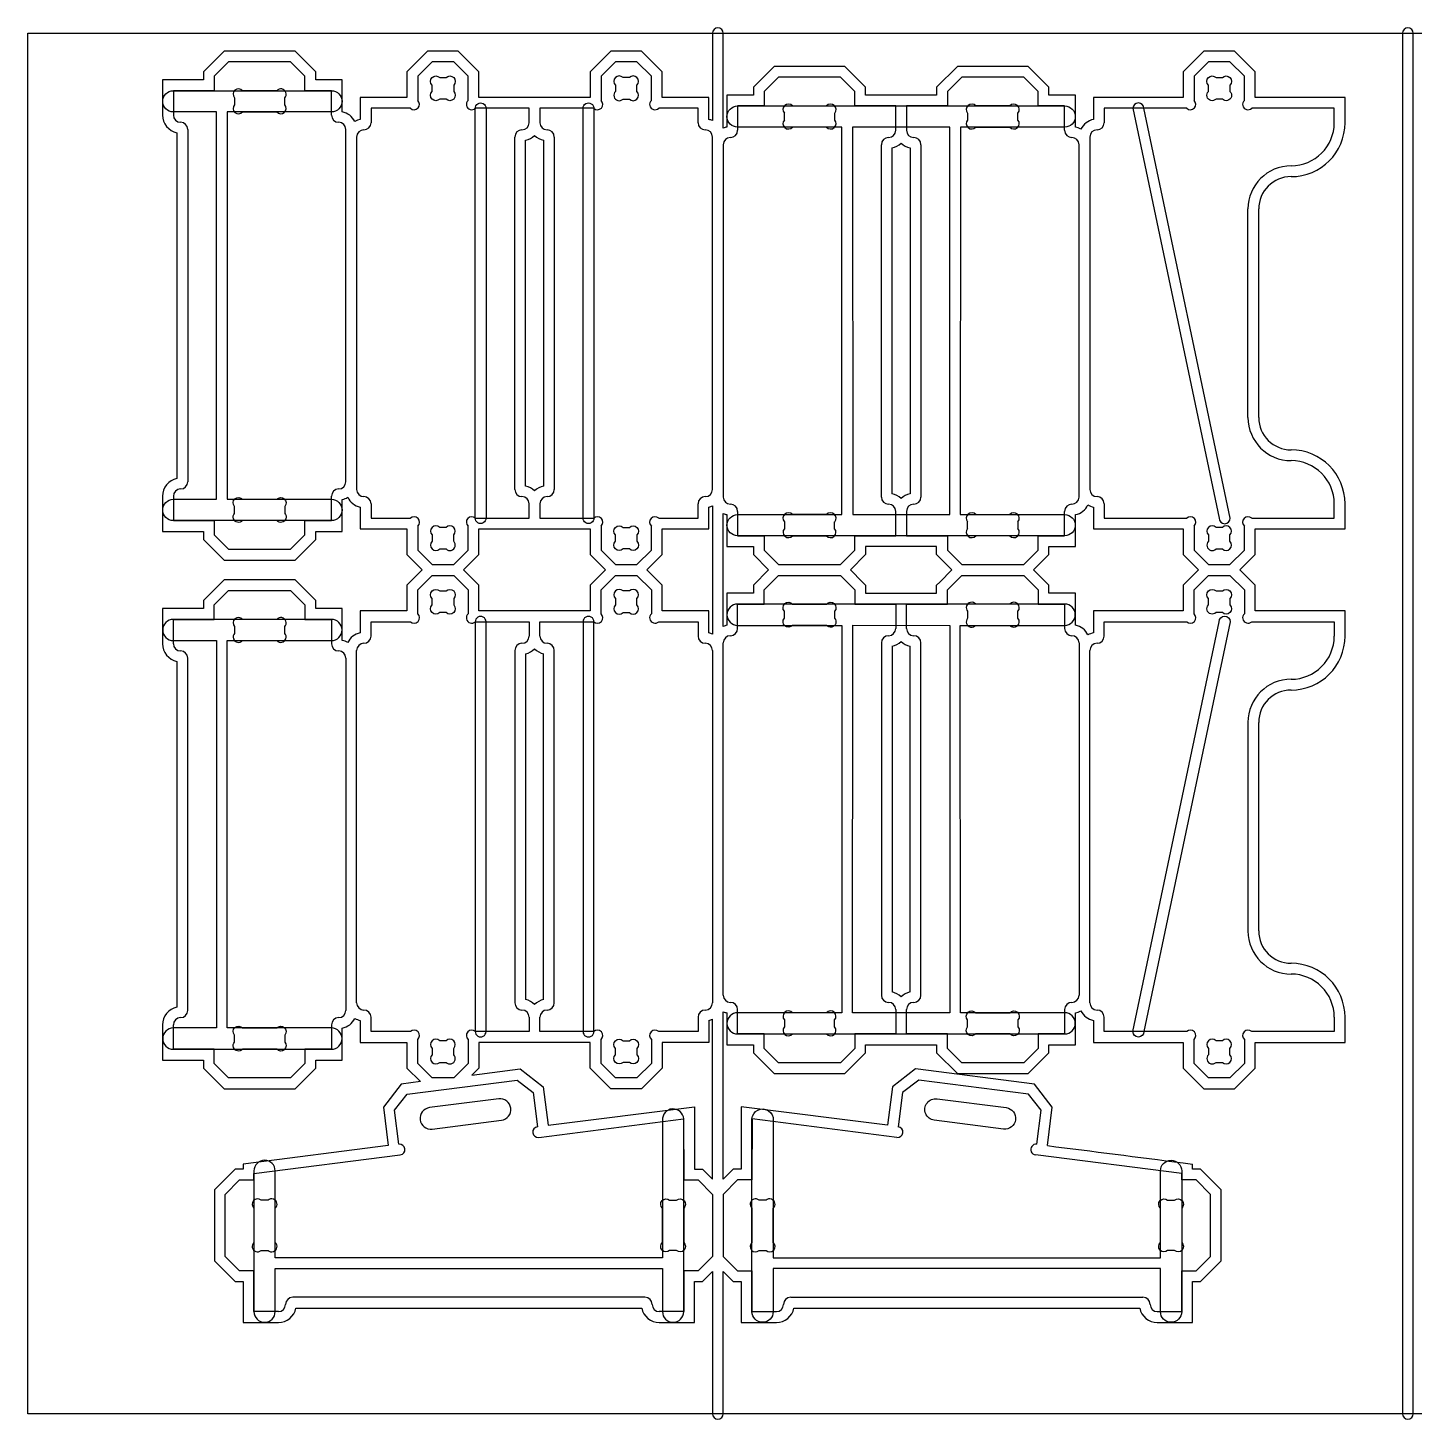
# Model space of a CAD drawing. Extents: x 0 to 96, y -0.2 to 48.2.
# Drawn here: x 0 to 48.22, y -0.19 to 48.19 of the extents above; entities that cross this region are included whole.
import ezdxf

# ---------------------------------------------------------------- set-up
doc = ezdxf.new("R2010")
doc.units = 0
doc.header["$MEASUREMENT"] = 0
for name, color, linetype in [('POCKETS_10_MM', 5, 'CONTINUOUS'), ('PROFILE_-_INSIDE', 30, 'CONTINUOUS'), ('PROFILE_-_OUTSIDE', 18, 'CONTINUOUS'), ('STOCK_PERIMETER', 1, 'CONTINUOUS')]:
    doc.layers.add(name, color=color, linetype=linetype)

msp = doc.modelspace()

# ---------------------------------------------------------------- linework, layer by layer
at = {"layer": 'POCKETS_10_MM'}
for points in [[(10.562, 31.056), (5.062, 31.056, -1), (5.062, 31.794), (6.562, 31.794), (6.562, 45.264), (5.062, 45.264, -1), (5.062, 46.002), (10.562, 46.002, -1), (10.562, 45.264), (6.935, 45.264), (6.933, 31.794), (10.562, 31.794, -1)], [(15.563, 45.385, -1.010683), (15.937, 45.389), (15.937, 31.139, -1.010683), (15.563, 31.143)], [(19.687, 31.143, -1.010683), (19.312, 31.139), (19.312, 45.389, -1.010683), (19.687, 45.385)], [(41.438, 31.139, 1), (41.821, 31.139), (38.814, 45.389, 1), (38.438, 45.389)], [(36.062, 30.526), (24.687, 30.526, -1), (24.687, 31.264), (28.315, 31.264), (28.317, 44.734), (24.687, 44.734, -1), (24.687, 45.472), (36.062, 45.472, -1), (36.062, 44.734), (32.435, 44.734), (32.433, 31.264), (36.062, 31.264, -1)], [(36.062, 28.151), (24.687, 28.151, 1), (24.687, 27.413), (28.315, 27.413), (28.317, 13.943), (24.687, 13.943, 1), (24.687, 13.205), (36.062, 13.205, 1), (36.062, 13.943), (32.435, 13.943), (32.433, 27.413), (36.062, 27.413, 1)], [(10.562, 27.621), (5.062, 27.621, 1), (5.062, 26.883), (6.562, 26.883), (6.562, 13.413), (5.062, 13.413, 1), (5.062, 12.675), (10.562, 12.675, 1), (10.562, 13.413), (6.935, 13.413), (6.933, 26.883), (10.562, 26.883, 1)], [(15.563, 13.292, 1.010683), (15.937, 13.288), (15.937, 27.538, 1.010683), (15.563, 27.534)], [(19.687, 27.534, 1.010683), (19.312, 27.538), (19.312, 13.288, 1.010683), (19.687, 13.292)], [(41.438, 27.538, -1), (41.821, 27.538), (38.814, 13.288, -1), (38.438, 13.288)], [(7.866, 8.446), (7.866, 3.551, 1), (8.604, 3.551), (8.604, 5.051), (22.074, 5.051), (22.074, 3.551, 1), (22.812, 3.551), (22.812, 10.253, 1), (22.074, 10.206), (22.074, 5.422), (8.604, 5.426), (8.604, 8.446, 1)], [(40.133, 8.446), (40.133, 3.551, -1), (39.395, 3.551), (39.395, 5.051), (25.925, 5.051), (25.925, 3.551, -1), (25.187, 3.551), (25.187, 10.253, -1), (25.925, 10.206), (25.925, 5.422), (39.395, 5.426), (39.395, 8.446, -1)]]:
    msp.add_lwpolyline(points, format="xyb", close=True, dxfattribs=at)
for points in [[(28.69, 31.262), (32.065, 31.264), (32.063, 44.734), (28.688, 44.734)], [(28.69, 27.415), (32.065, 27.413), (32.063, 13.943), (28.688, 13.943)]]:
    msp.add_lwpolyline(points, close=True, dxfattribs=at)
at = {"layer": 'PROFILE_-_INSIDE'}
for p, q in [((26.313, 44.982), (26.313, 45.223)), ((26.593, 45.472), (27.782, 45.472)), ((28.062, 45.223), (28.062, 44.982)), ((32.688, 45.223), (32.688, 44.982)), ((34.157, 45.472), (32.968, 45.472)), ((34.437, 44.982), (34.437, 45.223)), ((27.782, 44.734), (26.593, 44.734)), ((32.968, 44.734), (34.157, 44.734)), ((26.313, 31.015), (26.313, 30.774)), ((27.782, 31.264), (26.593, 31.264)), ((28.062, 30.774), (28.062, 31.015)), ((32.688, 30.774), (32.688, 31.015)), ((32.968, 31.264), (34.157, 31.264)), ((34.437, 31.015), (34.437, 30.774)), ((26.593, 30.526), (27.782, 30.526)), ((34.157, 30.526), (32.968, 30.526))]:
    msp.add_line(p, q, dxfattribs=at)
for points in [[(14.062, 46.194, -1), (14.328, 46.459), (14.547, 46.459, -1), (14.812, 46.194), (14.812, 45.974, -1), (14.547, 45.709), (14.328, 45.709, -1), (14.062, 45.974)], [(21.187, 46.194, 1), (20.922, 46.459), (20.703, 46.459, 1), (20.437, 46.194), (20.437, 45.974, 1), (20.703, 45.709), (20.922, 45.709, 1), (21.187, 45.974)], [(41.062, 46.194, -1), (41.328, 46.459), (41.547, 46.459, -1), (41.812, 46.194), (41.812, 45.974, -1), (41.547, 45.709), (41.328, 45.709, -1), (41.062, 45.974)], [(7.468, 45.264), (8.657, 45.264, 1), (8.937, 45.512), (8.937, 45.753, 1), (8.657, 46.002), (7.468, 46.002, 1), (7.188, 45.753), (7.188, 45.512, 1)], [(7.468, 31.794), (8.657, 31.794, -1), (8.937, 31.545), (8.937, 31.304, -1), (8.657, 31.056), (7.468, 31.056, -1), (7.188, 31.304), (7.188, 31.545, -1)], [(14.062, 30.334, 1), (14.328, 30.069), (14.547, 30.069, 1), (14.812, 30.334), (14.812, 30.554, 1), (14.547, 30.819), (14.328, 30.819, 1), (14.062, 30.554)], [(21.187, 30.334, -1), (20.922, 30.069), (20.703, 30.069, -1), (20.437, 30.334), (20.437, 30.554, -1), (20.703, 30.819), (20.922, 30.819, -1), (21.187, 30.554)], [(41.062, 30.334, 1), (41.328, 30.069), (41.547, 30.069, 1), (41.812, 30.334), (41.812, 30.554, 1), (41.547, 30.819), (41.328, 30.819, 1), (41.062, 30.554)], [(14.062, 28.343, -1), (14.328, 28.608), (14.547, 28.608, -1), (14.812, 28.343), (14.812, 28.123, -1), (14.547, 27.858), (14.328, 27.858, -1), (14.062, 28.123)], [(21.187, 28.343, 1), (20.922, 28.608), (20.703, 28.608, 1), (20.437, 28.343), (20.437, 28.123, 1), (20.703, 27.858), (20.922, 27.858, 1), (21.187, 28.123)], [(41.062, 28.343, -1), (41.328, 28.608), (41.547, 28.608, -1), (41.812, 28.343), (41.812, 28.123, -1), (41.547, 27.858), (41.328, 27.858, -1), (41.062, 28.123)], [(27.782, 27.413), (26.593, 27.413, -1), (26.313, 27.661), (26.313, 27.902, -1), (26.593, 28.151), (27.782, 28.151, -1), (28.062, 27.902), (28.062, 27.661, -1)], [(32.968, 27.413), (34.157, 27.413, 1), (34.437, 27.661), (34.437, 27.902, 1), (34.157, 28.151), (32.968, 28.151, 1), (32.688, 27.902), (32.688, 27.661, 1)], [(7.468, 26.883), (8.657, 26.883, 1), (8.937, 27.131), (8.937, 27.372, 1), (8.657, 27.621), (7.468, 27.621, 1), (7.188, 27.372), (7.188, 27.131, 1)], [(27.782, 13.943), (26.593, 13.943, 1), (26.313, 13.694), (26.313, 13.453, 1), (26.593, 13.205), (27.782, 13.205, 1), (28.062, 13.453), (28.062, 13.694, 1)], [(32.968, 13.943), (34.157, 13.943, -1), (34.437, 13.694), (34.437, 13.453, -1), (34.157, 13.205), (32.968, 13.205, -1), (32.688, 13.453), (32.688, 13.694, -1)], [(7.468, 13.413), (8.657, 13.413, -1), (8.937, 13.164), (8.937, 12.923, -1), (8.657, 12.675), (7.468, 12.675, -1), (7.188, 12.923), (7.188, 13.164, -1)], [(14.062, 12.483, 1), (14.328, 12.218), (14.547, 12.218, 1), (14.812, 12.483), (14.812, 12.703, 1), (14.547, 12.968), (14.328, 12.968, 1), (14.062, 12.703)], [(21.187, 12.483, -1), (20.922, 12.218), (20.703, 12.218, -1), (20.437, 12.483), (20.437, 12.703, -1), (20.703, 12.968), (20.922, 12.968, -1), (21.187, 12.703)], [(41.062, 12.483, 1), (41.328, 12.218), (41.547, 12.218, 1), (41.812, 12.483), (41.812, 12.703, 1), (41.547, 12.968), (41.328, 12.968, 1), (41.062, 12.703)], [(13.97, 10.644, 1), (14.065, 9.9), (16.473, 10.206, 1), (16.378, 10.95)], [(34.03, 10.644, -1), (33.935, 9.9), (31.527, 10.206, -1), (31.622, 10.95)], [(8.604, 5.957), (8.604, 7.145, 1), (8.356, 7.426), (8.115, 7.426, 1), (7.866, 7.145), (7.866, 5.957, 1), (8.115, 5.676), (8.356, 5.676, 1)], [(22.074, 5.957), (22.074, 7.145, -1), (22.323, 7.426), (22.564, 7.426, -1), (22.812, 7.145), (22.812, 5.957, -1), (22.564, 5.676), (22.323, 5.676, -1)], [(25.925, 5.957), (25.925, 7.145, 1), (25.677, 7.426), (25.436, 7.426, 1), (25.187, 7.145), (25.187, 5.957, 1), (25.436, 5.676), (25.677, 5.676, 1)], [(39.395, 5.957), (39.395, 7.145, -1), (39.644, 7.426), (39.885, 7.426, -1), (40.133, 7.145), (40.133, 5.957, -1), (39.885, 5.676), (39.644, 5.676, -1)]]:
    msp.add_lwpolyline(points, format="xyb", close=True, dxfattribs=at)
for centre, radius, start, end in [((26.453, 45.348), 0.188, 41.511, 221.511), ((27.922, 45.348), 0.188, 318.489, 138.489), ((32.828, 45.348), 0.188, 41.511, 221.511), ((34.297, 45.348), 0.188, 318.489, 138.489), ((26.453, 44.858), 0.188, 138.489, 318.489), ((27.922, 44.858), 0.188, 221.511, 41.511), ((32.828, 44.858), 0.187, 138.489, 318.489), ((34.297, 44.858), 0.188, 221.511, 41.511), ((26.453, 31.14), 0.188, 41.511, 221.511), ((27.922, 31.14), 0.188, 318.489, 138.489), ((32.828, 31.14), 0.188, 41.511, 221.511), ((34.297, 31.14), 0.188, 318.489, 138.489), ((26.453, 30.65), 0.187, 138.489, 318.489), ((27.922, 30.65), 0.187, 221.511, 41.511), ((32.828, 30.65), 0.188, 138.489, 318.489), ((34.297, 30.65), 0.188, 221.511, 41.511)]:
    msp.add_arc(centre, radius, start, end, dxfattribs=at)
at = {"layer": 'PROFILE_-_OUTSIDE'}
for p, q in [((23.812, 48), (23.812, 44.962)), ((24.187, 44.697), (24.187, 48)), ((47.812, 48), (47.812, 0)), ((48.188, 0), (48.188, 48)), ((6.83, 47.377), (6.11, 46.657)), ((6.985, 47.002), (6.485, 46.502)), ((9.295, 47.377), (6.83, 47.377)), ((9.14, 47.002), (6.985, 47.002)), ((9.64, 46.502), (9.14, 47.002)), ((10.015, 46.657), (9.295, 47.377)), ((13.907, 47.377), (13.187, 46.657)), ((14.062, 47.002), (13.562, 46.502)), ((14.968, 47.377), (13.907, 47.377)), ((14.812, 47.002), (14.062, 47.002)), ((15.312, 46.502), (14.812, 47.002)), ((15.687, 46.657), (14.968, 47.377)), ((20.282, 47.377), (19.562, 46.657)), ((20.437, 47.002), (19.937, 46.502)), ((21.343, 47.377), (20.282, 47.377)), ((21.187, 47.002), (20.437, 47.002)), ((21.687, 46.502), (21.187, 47.002)), ((22.062, 46.657), (21.343, 47.377)), ((40.907, 47.377), (40.187, 46.657)), ((41.062, 47.002), (40.562, 46.502)), ((41.968, 47.377), (40.907, 47.377)), ((41.812, 47.002), (41.062, 47.002)), ((42.312, 46.502), (41.812, 47.002)), ((42.687, 46.657), (41.968, 47.377)), ((6.11, 46.657), (6.11, 46.377)), ((6.485, 46.502), (6.485, 46.002)), ((9.64, 46.002), (9.64, 46.502)), ((10.015, 46.377), (10.015, 46.657)), ((13.187, 46.657), (13.187, 45.764)), ((13.562, 46.502), (13.562, 45.664)), ((15.312, 45.664), (15.312, 46.502)), ((15.687, 45.764), (15.687, 46.657)), ((19.562, 46.657), (19.562, 45.764)), ((19.937, 46.502), (19.937, 45.664)), ((21.687, 45.664), (21.687, 46.502)), ((22.062, 45.764), (22.062, 46.657)), ((25.955, 46.847), (25.235, 46.127)), ((26.11, 46.472), (25.61, 45.972)), ((28.42, 46.847), (25.955, 46.847)), ((28.265, 46.472), (26.11, 46.472)), ((28.765, 45.972), (28.265, 46.472)), ((29.14, 46.127), (28.42, 46.847)), ((32.33, 46.847), (31.61, 46.127)), ((32.485, 46.472), (31.985, 45.972)), ((34.795, 46.847), (32.33, 46.847)), ((34.64, 46.472), (32.485, 46.472)), ((35.14, 45.972), (34.64, 46.472)), ((35.515, 46.127), (34.795, 46.847)), ((40.187, 46.657), (40.187, 45.764)), ((40.562, 46.502), (40.562, 45.664)), ((42.312, 45.664), (42.312, 46.502)), ((42.687, 45.764), (42.687, 46.657)), ((6.11, 46.377), (4.687, 46.377)), ((4.687, 46.377), (4.687, 45.154)), ((6.485, 46.002), (5.062, 46.002)), ((5.062, 46.002), (5.062, 45.154)), ((10.562, 46.002), (9.64, 46.002)), ((10.937, 46.377), (10.015, 46.377)), ((10.562, 45.154), (10.562, 46.002)), ((10.937, 45.266), (10.937, 46.377)), ((25.235, 46.127), (25.235, 45.847)), ((25.61, 45.972), (25.61, 45.472)), ((28.765, 45.472), (28.765, 45.972)), ((29.14, 45.847), (29.14, 46.127)), ((31.61, 46.127), (31.61, 45.847)), ((31.985, 45.972), (31.985, 45.472)), ((35.14, 45.472), (35.14, 45.972)), ((35.515, 45.847), (35.515, 46.127)), ((13.187, 45.764), (11.562, 45.764)), ((11.562, 45.764), (11.562, 45.001)), ((19.562, 45.764), (15.687, 45.764)), ((23.687, 45.764), (22.062, 45.764)), ((23.687, 45.001), (23.687, 45.764)), ((25.235, 45.847), (24.313, 45.847)), ((24.313, 45.847), (24.313, 44.736)), ((31.61, 45.847), (29.14, 45.847)), ((36.437, 45.847), (35.515, 45.847)), ((36.437, 44.736), (36.437, 45.847)), ((40.187, 45.764), (37.063, 45.764)), ((37.063, 45.764), (37.063, 45.001)), ((45.813, 45.764), (42.687, 45.764)), ((45.813, 44.889), (45.813, 45.764)), ((13.308, 45.389), (11.937, 45.389)), ((11.937, 45.389), (11.937, 44.889)), ((17.437, 45.389), (15.567, 45.389)), ((17.437, 44.889), (17.437, 45.389)), ((19.683, 45.389), (17.812, 45.389)), ((17.812, 45.389), (17.812, 44.889)), ((23.312, 45.389), (21.942, 45.389)), ((23.312, 44.889), (23.312, 45.389)), ((24.687, 45.472), (24.687, 44.624)), ((25.61, 45.472), (24.687, 45.472)), ((30.187, 45.472), (28.765, 45.472)), ((30.187, 44.624), (30.187, 45.472)), ((31.985, 45.472), (30.563, 45.472)), ((30.563, 45.472), (30.563, 44.624)), ((36.062, 45.472), (35.14, 45.472)), ((36.062, 44.624), (36.062, 45.472)), ((40.308, 45.389), (37.438, 45.389)), ((37.438, 45.389), (37.438, 44.889)), ((45.438, 45.389), (42.567, 45.389)), ((45.438, 44.889), (45.438, 45.389)), ((5.187, 44.542), (5.187, 32.516)), ((5.562, 44.654), (5.562, 32.404)), ((11.062, 32.404), (11.062, 44.654)), ((11.437, 44.389), (11.437, 32.139)), ((16.937, 32.139), (16.937, 44.389)), ((17.312, 32.251), (17.312, 44.277)), ((17.937, 44.277), (17.937, 32.251)), ((18.312, 44.389), (18.312, 32.139)), ((23.812, 32.139), (23.812, 44.389)), ((24.187, 44.124), (24.187, 31.874)), ((29.687, 31.874), (29.687, 44.124)), ((31.063, 44.124), (31.063, 31.874)), ((36.563, 31.874), (36.563, 44.124)), ((36.938, 44.389), (36.938, 32.139)), ((30.062, 31.986), (30.062, 44.012)), ((30.688, 44.012), (30.688, 31.986)), ((42.438, 41.389), (42.438, 41.889)), ((42.813, 34.639), (42.813, 41.889)), ((42.438, 35.139), (42.438, 41.389)), ((42.438, 34.639), (42.438, 35.139)), ((4.687, 31.904), (4.687, 30.681)), ((5.062, 31.904), (5.062, 31.056)), ((10.562, 31.056), (10.562, 31.904)), ((10.937, 30.681), (10.937, 31.792)), ((11.562, 31.527), (11.562, 30.764)), ((11.937, 31.639), (11.937, 31.139)), ((17.437, 31.139), (17.437, 31.639)), ((17.812, 31.639), (17.812, 31.139)), ((23.312, 31.139), (23.312, 31.639)), ((23.687, 30.764), (23.687, 31.527)), ((23.812, 31.566), (23.812, 27.111)), ((37.063, 31.527), (37.063, 30.764)), ((37.438, 31.639), (37.438, 31.139)), ((45.438, 31.139), (45.438, 31.639)), ((45.813, 30.764), (45.813, 31.639)), ((5.062, 31.056), (6.485, 31.056)), ((6.485, 31.056), (6.485, 30.556)), ((9.64, 30.556), (9.64, 31.056)), ((9.64, 31.056), (10.562, 31.056)), ((11.937, 31.139), (13.308, 31.139)), ((15.567, 31.139), (17.437, 31.139)), ((17.812, 31.139), (19.683, 31.139)), ((21.942, 31.139), (23.312, 31.139)), ((24.187, 27.376), (24.187, 31.301)), ((24.313, 31.262), (24.313, 30.151)), ((24.687, 31.374), (24.687, 30.526)), ((30.187, 30.526), (30.187, 31.374)), ((30.563, 31.374), (30.563, 30.526)), ((36.062, 30.526), (36.062, 31.374)), ((36.437, 30.151), (36.437, 31.262)), ((37.438, 31.139), (40.308, 31.139)), ((42.567, 31.139), (45.438, 31.139)), ((4.687, 30.681), (6.11, 30.681)), ((6.11, 30.681), (6.11, 30.401)), ((6.485, 30.556), (6.985, 30.056)), ((9.14, 30.056), (9.64, 30.556)), ((10.015, 30.401), (10.015, 30.681)), ((10.015, 30.681), (10.937, 30.681)), ((11.562, 30.764), (13.187, 30.764)), ((13.187, 30.764), (13.187, 29.871)), ((13.562, 30.863), (13.562, 30.026)), ((15.312, 30.026), (15.312, 30.863)), ((15.687, 30.026), (15.687, 30.764)), ((15.687, 30.764), (19.562, 30.764)), ((19.562, 30.764), (19.562, 29.871)), ((19.937, 30.863), (19.937, 30.026)), ((21.687, 30.026), (21.687, 30.863)), ((22.062, 29.871), (22.062, 30.764)), ((22.062, 30.764), (23.687, 30.764)), ((24.687, 30.526), (25.61, 30.526)), ((25.61, 30.526), (25.61, 30.026)), ((28.765, 30.026), (28.765, 30.526)), ((28.765, 30.526), (30.187, 30.526)), ((30.563, 30.526), (31.985, 30.526)), ((31.985, 30.526), (31.985, 30.026)), ((35.14, 30.026), (35.14, 30.526)), ((35.14, 30.526), (36.062, 30.526)), ((37.063, 30.764), (40.187, 30.764)), ((40.187, 30.764), (40.187, 29.871)), ((40.562, 30.863), (40.562, 30.026)), ((42.312, 30.026), (42.312, 30.863)), ((42.687, 29.871), (42.687, 30.764)), ((42.687, 30.764), (45.813, 30.764)), ((6.11, 30.401), (6.83, 29.681)), ((6.985, 30.056), (9.14, 30.056)), ((9.295, 29.681), (10.015, 30.401)), ((13.562, 30.026), (14.062, 29.526)), ((14.812, 29.526), (15.312, 30.026)), ((15.687, 29.871), (15.687, 30.026)), ((19.937, 30.026), (20.437, 29.526)), ((21.187, 29.526), (21.687, 30.026)), ((24.313, 30.151), (25.235, 30.151)), ((25.235, 30.151), (25.235, 29.871)), ((25.61, 30.026), (26.11, 29.526)), ((28.265, 29.526), (28.765, 30.026)), ((31.61, 30.151), (29.14, 30.151)), ((29.14, 30.151), (29.14, 29.871)), ((31.61, 29.871), (31.61, 30.151)), ((31.985, 30.026), (32.485, 29.526)), ((34.64, 29.526), (35.14, 30.026)), ((35.515, 29.871), (35.515, 30.151)), ((35.515, 30.151), (36.437, 30.151)), ((40.562, 30.026), (41.062, 29.526)), ((41.812, 29.526), (42.312, 30.026)), ((6.83, 29.681), (9.295, 29.681)), ((13.187, 29.871), (13.72, 29.338)), ((14.062, 29.526), (14.812, 29.526)), ((15.155, 29.338), (15.687, 29.871)), ((19.562, 29.871), (20.095, 29.338)), ((20.437, 29.526), (21.187, 29.526)), ((21.53, 29.338), (22.062, 29.871)), ((25.235, 29.871), (25.767, 29.338)), ((26.11, 29.526), (28.265, 29.526)), ((29.14, 29.871), (28.608, 29.338)), ((32.142, 29.338), (31.61, 29.871)), ((32.485, 29.526), (34.64, 29.526)), ((34.983, 29.338), (35.515, 29.871)), ((40.187, 29.871), (40.72, 29.338)), ((41.062, 29.526), (41.812, 29.526)), ((42.155, 29.338), (42.687, 29.871)), ((13.72, 29.338), (13.187, 28.806)), ((13.562, 28.651), (14.062, 29.151)), ((14.062, 29.151), (14.812, 29.151)), ((14.812, 29.151), (15.312, 28.651)), ((15.687, 28.806), (15.155, 29.338)), ((20.095, 29.338), (19.562, 28.806)), ((19.937, 28.651), (20.437, 29.151)), ((20.437, 29.151), (21.187, 29.151)), ((21.187, 29.151), (21.687, 28.651)), ((21.953, 28.916), (21.53, 29.338)), ((25.767, 29.338), (25.235, 28.806)), ((25.61, 28.651), (26.11, 29.151)), ((26.11, 29.151), (28.265, 29.151)), ((28.265, 29.151), (28.765, 28.651)), ((28.608, 29.338), (29.03, 28.916)), ((31.72, 28.916), (32.142, 29.338)), ((31.985, 28.651), (32.485, 29.151)), ((32.485, 29.151), (34.64, 29.151)), ((34.64, 29.151), (35.14, 28.651)), ((35.405, 28.916), (34.983, 29.338)), ((40.72, 29.338), (40.187, 28.806)), ((40.562, 28.651), (41.062, 29.151)), ((41.062, 29.151), (41.812, 29.151)), ((41.812, 29.151), (42.312, 28.651)), ((42.687, 28.806), (42.155, 29.338)), ((6.83, 28.996), (6.11, 28.276)), ((6.485, 28.121), (6.985, 28.621)), ((9.295, 28.996), (6.83, 28.996)), ((6.985, 28.621), (9.14, 28.621)), ((9.14, 28.621), (9.64, 28.121)), ((10.015, 28.276), (9.295, 28.996)), ((13.187, 28.806), (13.187, 27.913)), ((13.562, 27.813), (13.562, 28.651)), ((15.312, 28.651), (15.312, 27.813)), ((15.687, 28.651), (15.687, 28.806)), ((15.687, 27.913), (15.687, 28.651)), ((19.562, 28.806), (19.562, 27.913)), ((19.937, 27.813), (19.937, 28.651)), ((21.687, 28.651), (21.687, 27.813)), ((22.062, 28.806), (21.953, 28.916)), ((22.062, 27.913), (22.062, 28.806)), ((25.235, 28.806), (25.235, 28.526)), ((25.61, 28.151), (25.61, 28.651)), ((28.765, 28.651), (28.765, 28.151)), ((29.03, 28.916), (29.14, 28.806)), ((29.14, 28.806), (29.14, 28.526)), ((31.61, 28.806), (31.72, 28.916)), ((31.61, 28.526), (31.61, 28.806)), ((31.985, 28.151), (31.985, 28.651)), ((35.14, 28.651), (35.14, 28.151)), ((35.515, 28.806), (35.405, 28.916)), ((35.515, 28.526), (35.515, 28.806)), ((40.187, 28.806), (40.187, 27.913)), ((40.562, 27.813), (40.562, 28.651)), ((42.312, 28.651), (42.312, 27.813)), ((42.687, 27.913), (42.687, 28.806)), ((6.11, 28.276), (6.11, 27.996)), ((6.485, 27.621), (6.485, 28.121)), ((9.64, 28.121), (9.64, 27.621)), ((10.015, 27.996), (10.015, 28.276)), ((25.235, 28.526), (24.313, 28.526)), ((24.313, 28.526), (24.313, 27.415)), ((24.687, 27.303), (24.687, 28.151)), ((24.687, 28.151), (25.61, 28.151)), ((28.765, 28.151), (30.187, 28.151)), ((29.14, 28.526), (31.61, 28.526)), ((30.187, 28.151), (30.187, 27.303)), ((30.563, 27.303), (30.563, 28.151)), ((30.563, 28.151), (31.985, 28.151)), ((35.14, 28.151), (36.062, 28.151)), ((36.437, 28.526), (35.515, 28.526)), ((36.062, 28.151), (36.062, 27.303)), ((36.437, 27.415), (36.437, 28.526)), ((6.11, 27.996), (4.687, 27.996)), ((4.687, 27.996), (4.687, 26.773)), ((5.062, 26.773), (5.062, 27.621)), ((5.062, 27.621), (6.485, 27.621)), ((9.64, 27.621), (10.562, 27.621)), ((10.937, 27.996), (10.015, 27.996)), ((10.562, 27.621), (10.562, 26.773)), ((10.937, 26.885), (10.937, 27.996)), ((13.187, 27.913), (11.562, 27.913)), ((11.562, 27.913), (11.562, 27.15)), ((19.562, 27.913), (15.687, 27.913)), ((23.687, 27.913), (22.062, 27.913)), ((23.687, 27.15), (23.687, 27.913)), ((40.187, 27.913), (37.063, 27.913)), ((37.063, 27.913), (37.063, 27.15)), ((45.813, 27.913), (42.687, 27.913)), ((45.813, 27.038), (45.813, 27.913)), ((11.937, 27.038), (11.937, 27.538)), ((11.937, 27.538), (13.308, 27.538)), ((15.567, 27.538), (17.437, 27.538)), ((17.437, 27.538), (17.437, 27.038)), ((17.812, 27.538), (19.683, 27.538)), ((17.812, 27.038), (17.812, 27.538)), ((21.942, 27.538), (23.312, 27.538)), ((23.312, 27.538), (23.312, 27.038)), ((37.438, 27.038), (37.438, 27.538)), ((37.438, 27.538), (40.308, 27.538)), ((42.567, 27.538), (45.438, 27.538)), ((45.438, 27.538), (45.438, 27.038)), ((24.187, 14.553), (24.187, 26.803)), ((29.687, 26.803), (29.687, 14.553)), ((30.062, 26.691), (30.062, 14.665)), ((30.688, 14.665), (30.688, 26.691)), ((31.063, 14.553), (31.063, 26.803)), ((36.563, 26.803), (36.563, 14.553)), ((5.187, 26.161), (5.187, 14.135)), ((5.562, 14.023), (5.562, 26.273)), ((11.062, 26.273), (11.062, 14.023)), ((11.437, 14.288), (11.437, 26.538)), ((16.937, 26.538), (16.937, 14.288)), ((17.312, 26.426), (17.312, 14.4)), ((17.937, 14.4), (17.937, 26.426)), ((18.312, 14.288), (18.312, 26.538)), ((23.812, 26.538), (23.812, 14.288)), ((36.938, 14.288), (36.938, 26.538)), ((42.438, 24.038), (42.438, 23.538)), ((42.813, 16.788), (42.813, 24.038)), ((42.438, 23.538), (42.438, 17.288)), ((42.438, 17.288), (42.438, 16.788)), ((24.687, 13.205), (24.687, 14.053)), ((30.187, 14.053), (30.187, 13.205)), ((30.563, 13.205), (30.563, 14.053)), ((36.062, 14.053), (36.062, 13.205)), ((11.562, 13.676), (11.562, 12.913)), ((11.937, 13.288), (11.937, 13.788)), ((17.437, 13.788), (17.437, 13.288)), ((17.812, 13.288), (17.812, 13.788)), ((23.312, 13.788), (23.312, 13.288)), ((23.687, 13.676), (23.687, 12.913)), ((23.812, 8.159), (23.812, 13.715)), ((24.187, 8.159), (24.187, 13.98)), ((24.313, 13.941), (24.313, 12.83)), ((36.437, 12.83), (36.437, 13.941)), ((37.063, 13.676), (37.063, 12.913)), ((37.438, 13.288), (37.438, 13.788)), ((45.438, 13.788), (45.438, 13.288)), ((45.813, 12.913), (45.813, 13.788)), ((4.687, 13.523), (4.687, 12.3)), ((5.062, 12.675), (5.062, 13.523)), ((10.562, 13.523), (10.562, 12.675)), ((10.937, 12.3), (10.937, 13.411)), ((13.308, 13.288), (11.937, 13.288)), ((17.437, 13.288), (15.567, 13.288)), ((19.683, 13.288), (17.812, 13.288)), ((23.312, 13.288), (21.942, 13.288)), ((25.61, 13.205), (24.687, 13.205)), ((25.61, 12.705), (25.61, 13.205)), ((30.187, 13.205), (28.765, 13.205)), ((28.765, 13.205), (28.765, 12.705)), ((31.985, 13.205), (30.563, 13.205)), ((31.985, 12.705), (31.985, 13.205)), ((36.062, 13.205), (35.14, 13.205)), ((35.14, 13.205), (35.14, 12.705)), ((40.308, 13.288), (37.438, 13.288)), ((45.438, 13.288), (42.567, 13.288)), ((6.485, 12.675), (5.062, 12.675)), ((6.485, 12.175), (6.485, 12.675)), ((10.562, 12.675), (9.64, 12.675)), ((9.64, 12.675), (9.64, 12.175)), ((11.562, 12.913), (13.187, 12.913)), ((13.187, 12.913), (13.187, 12.02)), ((13.562, 12.175), (13.562, 13.012)), ((15.312, 13.012), (15.312, 12.175)), ((19.562, 12.913), (15.687, 12.913)), ((15.687, 12.913), (15.687, 12.02)), ((19.562, 12.02), (19.562, 12.913)), ((19.937, 12.175), (19.937, 13.012)), ((21.687, 13.012), (21.687, 12.175)), ((23.687, 12.913), (22.062, 12.913)), ((22.062, 12.913), (22.062, 12.02)), ((24.313, 12.83), (25.235, 12.83)), ((25.235, 12.83), (25.235, 12.55)), ((26.11, 12.205), (25.61, 12.705)), ((28.765, 12.705), (28.265, 12.205)), ((29.14, 12.55), (29.14, 12.83)), ((29.14, 12.83), (31.61, 12.83)), ((31.61, 12.83), (31.61, 12.55)), ((32.485, 12.205), (31.985, 12.705)), ((35.14, 12.705), (34.64, 12.205)), ((35.515, 12.55), (35.515, 12.83)), ((35.515, 12.83), (36.437, 12.83)), ((37.063, 12.913), (40.187, 12.913)), ((40.187, 12.913), (40.187, 12.02)), ((40.562, 12.175), (40.562, 13.012)), ((42.312, 13.012), (42.312, 12.175)), ((42.687, 12.02), (42.687, 12.913)), ((42.687, 12.913), (45.813, 12.913)), ((4.687, 12.3), (6.11, 12.3)), ((6.11, 12.3), (6.11, 12.02)), ((6.985, 11.675), (6.485, 12.175)), ((9.64, 12.175), (9.14, 11.675)), ((10.015, 12.02), (10.015, 12.3)), ((10.015, 12.3), (10.937, 12.3)), ((14.062, 11.675), (13.562, 12.175)), ((15.312, 12.175), (14.812, 11.675)), ((20.437, 11.675), (19.937, 12.175)), ((21.687, 12.175), (21.187, 11.675)), ((25.235, 12.55), (25.955, 11.83)), ((28.265, 12.205), (26.11, 12.205)), ((28.42, 11.83), (29.14, 12.55)), ((31.61, 12.55), (32.33, 11.83)), ((34.64, 12.205), (32.485, 12.205)), ((34.795, 11.83), (35.515, 12.55)), ((41.062, 11.675), (40.562, 12.175)), ((42.312, 12.175), (41.812, 11.675)), ((6.11, 12.02), (6.83, 11.3)), ((9.14, 11.675), (6.985, 11.675)), ((9.295, 11.3), (10.015, 12.02)), ((13.187, 12.02), (13.657, 11.55)), ((14.812, 11.675), (14.062, 11.675)), ((15.687, 12.02), (15.445, 11.777)), ((15.445, 11.777), (17.122, 11.99)), ((17.122, 11.99), (17.927, 11.366)), ((20.282, 11.3), (19.562, 12.02)), ((21.187, 11.675), (20.437, 11.675)), ((22.062, 12.02), (21.343, 11.3)), ((25.955, 11.83), (28.42, 11.83)), ((30.878, 11.99), (30.073, 11.366)), ((35.01, 11.465), (30.878, 11.99)), ((32.33, 11.83), (34.795, 11.83)), ((40.187, 12.02), (40.907, 11.3)), ((41.812, 11.675), (41.062, 11.675)), ((41.968, 11.3), (42.687, 12.02)), ((6.83, 11.3), (9.295, 11.3)), ((12.99, 11.465), (12.367, 10.66)), ((13.657, 11.55), (12.99, 11.465)), ((13.191, 11.113), (17.015, 11.598)), ((17.015, 11.598), (17.574, 11.165)), ((17.574, 11.165), (17.724, 9.982)), ((17.927, 11.366), (18.096, 10.03)), ((21.343, 11.3), (20.282, 11.3)), ((30.073, 11.366), (29.904, 10.03)), ((30.426, 11.165), (30.276, 9.982)), ((30.985, 11.598), (30.426, 11.165)), ((34.809, 11.113), (30.985, 11.598)), ((35.633, 10.66), (35.01, 11.465)), ((40.907, 11.3), (41.968, 11.3)), ((12.367, 10.66), (12.537, 9.324)), ((12.758, 10.554), (13.191, 11.113)), ((18.096, 10.03), (23.184, 10.677)), ((23.184, 10.677), (23.187, 8.504)), ((24.816, 10.677), (24.813, 8.504)), ((29.904, 10.03), (24.816, 10.677)), ((35.242, 10.554), (34.809, 11.113)), ((35.463, 9.324), (35.633, 10.66)), ((12.909, 9.371), (12.758, 10.554)), ((17.772, 9.61), (22.81, 10.251)), ((22.81, 10.251), (22.812, 8.129)), ((25.19, 10.251), (25.187, 8.129)), ((30.228, 9.61), (25.19, 10.251)), ((35.091, 9.371), (35.242, 10.554)), ((12.537, 9.324), (7.492, 8.682)), ((7.866, 8.352), (12.956, 8.999)), ((40.133, 8.352), (35.044, 8.999)), ((7.211, 8.504), (6.492, 7.784)), ((7.492, 8.504), (7.211, 8.504)), ((7.492, 8.682), (7.492, 8.504)), ((7.866, 8.129), (7.866, 8.352)), ((23.187, 8.504), (23.468, 8.504)), ((23.468, 8.504), (23.812, 8.159)), ((24.532, 8.504), (24.187, 8.159)), ((24.813, 8.504), (24.532, 8.504)), ((40.133, 8.129), (40.133, 8.352)), ((40.508, 8.504), (40.508, 8.682)), ((40.789, 8.504), (40.508, 8.504)), ((41.508, 7.784), (40.789, 8.504)), ((6.492, 7.784), (6.492, 5.318)), ((6.867, 7.629), (7.367, 8.129)), ((7.367, 8.129), (7.866, 8.129)), ((22.812, 8.129), (23.312, 8.129)), ((23.312, 8.129), (23.812, 7.629)), ((24.687, 8.129), (24.187, 7.629)), ((25.187, 8.129), (24.687, 8.129)), ((40.633, 8.129), (40.133, 8.129)), ((41.133, 7.629), (40.633, 8.129)), ((41.508, 5.318), (41.508, 7.784)), ((6.867, 5.473), (6.867, 7.629)), ((23.812, 7.629), (23.812, 5.473)), ((24.187, 7.629), (24.187, 5.473)), ((41.133, 5.473), (41.133, 7.629)), ((7.367, 4.973), (6.867, 5.473)), ((23.812, 5.473), (23.312, 4.973)), ((24.187, 5.473), (24.687, 4.973)), ((40.633, 4.973), (41.133, 5.473)), ((6.492, 5.318), (7.211, 4.598)), ((7.866, 4.973), (7.367, 4.973)), ((7.866, 3.551), (7.866, 4.973)), ((22.812, 4.973), (22.812, 3.551)), ((23.312, 4.973), (22.812, 4.973)), ((23.468, 4.598), (23.812, 4.943)), ((23.812, 4.943), (23.812, 0)), ((24.187, 0), (24.187, 4.943)), ((24.187, 4.943), (24.532, 4.598)), ((24.687, 4.973), (25.187, 4.973)), ((25.187, 4.973), (25.187, 3.551)), ((40.133, 3.551), (40.133, 4.973)), ((40.133, 4.973), (40.633, 4.973)), ((40.789, 4.598), (41.508, 5.318)), ((7.211, 4.598), (7.492, 4.598)), ((7.492, 4.598), (7.492, 3.176)), ((23.188, 3.176), (23.188, 4.598)), ((23.188, 4.598), (23.468, 4.598)), ((24.532, 4.598), (24.812, 4.598)), ((24.812, 4.598), (24.812, 3.176)), ((40.508, 3.176), (40.508, 4.598)), ((40.508, 4.598), (40.789, 4.598)), ((21.465, 4.051), (9.215, 4.051)), ((26.535, 4.051), (38.785, 4.051)), ((8.714, 3.551), (7.866, 3.551)), ((9.327, 3.676), (21.352, 3.676)), ((22.812, 3.551), (21.964, 3.551)), ((25.187, 3.551), (26.035, 3.551)), ((26.648, 3.676), (38.673, 3.676)), ((39.285, 3.551), (40.133, 3.551)), ((7.492, 3.176), (8.714, 3.176)), ((21.964, 3.176), (23.188, 3.176)), ((24.812, 3.176), (26.035, 3.176)), ((39.285, 3.176), (40.508, 3.176))]:
    msp.add_line(p, q, dxfattribs=at)
for centre, radius, start, end in [((24, 48), 0.188, 0, 180), ((48, 48), 0.188, 0, 180), ((13.435, 45.527), 0.187, 227.2615, 47.2615), ((15.44, 45.527), 0.188, 132.7385, 312.7385), ((19.81, 45.527), 0.188, 227.2615, 47.2615), ((21.815, 45.527), 0.188, 132.7385, 312.7385), ((40.435, 45.527), 0.187, 227.2615, 47.2615), ((42.44, 45.527), 0.188, 132.7385, 312.7385), ((5.312, 45.154), 0.625, 180, 258.463), ((5.312, 45.154), 0.25, 180, 270), ((10.812, 45.154), 0.25, 180, 270), ((10.812, 44.654), 0.625, 26.1469, 78.463), ((11.687, 44.389), 0.625, 101.537, 120.1545), ((23.562, 44.389), 0.625, 66.4218, 78.463), ((37.188, 44.389), 0.625, 101.537, 153.8531), ((5.312, 44.654), 0.25, 0, 90), ((10.812, 44.654), 0.25, 0, 90), ((11.687, 44.389), 0.25, 90, 180), ((11.687, 44.889), 0.25, 270, 0), ((17.187, 44.389), 0.25, 90, 180), ((17.187, 44.889), 0.25, 270, 360), ((18.062, 44.889), 0.25, 180, 270), ((18.062, 44.389), 0.25, 360, 90), ((23.562, 44.889), 0.25, 180, 270), ((23.562, 44.389), 0.25, 360, 90), ((24.437, 44.124), 0.625, 101.537, 113.5782), ((24.437, 44.624), 0.25, 270, 0), ((29.937, 44.624), 0.25, 270, 360), ((30.812, 44.624), 0.25, 180, 270), ((36.312, 44.624), 0.25, 180, 270), ((36.312, 44.124), 0.625, 59.8455, 78.463), ((37.188, 44.389), 0.25, 90, 180), ((37.188, 44.889), 0.25, 270, 360), ((43.938, 44.889), 1.5, 270, 360), ((43.938, 44.889), 1.875, 270, 0), ((17.187, 44.889), 0.625, 281.537, 314.427), ((18.062, 44.889), 0.625, 225.573, 258.463), ((24.437, 44.124), 0.25, 90, 180), ((29.937, 44.124), 0.25, 90, 180), ((29.937, 44.624), 0.625, 281.537, 314.427), ((30.812, 44.624), 0.625, 225.573, 258.463), ((30.812, 44.124), 0.25, 0, 90), ((36.312, 44.124), 0.25, 0, 90), ((43.938, 41.889), 1.5, 90, 180), ((43.938, 41.889), 1.125, 90, 180), ((43.938, 34.639), 1.5, 180, 270), ((43.938, 34.639), 1.125, 180, 270), ((43.938, 31.639), 1.875, 0, 90), ((43.938, 31.639), 1.5, 0, 90), ((5.312, 31.904), 0.625, 101.537, 180), ((5.312, 31.904), 0.25, 90, 180), ((5.312, 32.404), 0.25, 270, 360), ((10.812, 31.904), 0.25, 90, 180), ((10.812, 32.404), 0.25, 270, 360), ((11.687, 32.139), 0.25, 180, 270), ((17.187, 32.139), 0.25, 180, 270), ((17.187, 31.639), 0.625, 45.573, 78.463), ((18.062, 31.639), 0.625, 101.537, 134.427), ((18.062, 32.139), 0.25, 270, 0), ((23.562, 32.139), 0.25, 270, 0), ((29.937, 31.374), 0.625, 45.573, 78.463), ((30.812, 31.374), 0.625, 101.537, 134.427), ((37.188, 32.139), 0.25, 180, 270), ((10.812, 32.404), 0.625, 281.537, 300.1545), ((11.687, 32.139), 0.625, 206.1469, 258.463), ((11.687, 31.639), 0.25, 0, 90), ((17.187, 31.639), 0.25, 360, 90), ((18.062, 31.639), 0.25, 90, 180), ((23.562, 31.639), 0.25, 90, 180), ((23.562, 32.139), 0.625, 281.537, 293.5782), ((24.437, 31.874), 0.25, 180, 270), ((24.437, 31.374), 0.25, 0, 90), ((29.937, 31.874), 0.25, 180, 270), ((29.937, 31.374), 0.25, 0, 90), ((30.812, 31.374), 0.25, 90, 180), ((30.812, 31.874), 0.25, 270, 360), ((36.312, 31.374), 0.25, 90, 180), ((36.312, 31.874), 0.25, 270, 360), ((36.312, 31.874), 0.625, 281.537, 333.8531), ((37.188, 32.139), 0.625, 239.8455, 258.463), ((37.188, 31.639), 0.25, 0, 90), ((13.435, 31.001), 0.188, 312.7385, 132.7385), ((15.44, 31.001), 0.188, 47.2615, 227.2615), ((19.81, 31.001), 0.188, 312.7385, 132.7385), ((21.815, 31.001), 0.188, 47.2615, 227.2615), ((24.437, 31.874), 0.625, 246.4218, 258.463), ((40.435, 31.001), 0.188, 312.7385, 132.7385), ((42.44, 31.001), 0.188, 47.2615, 227.2615), ((13.435, 27.676), 0.188, 227.2615, 47.2615), ((15.44, 27.676), 0.188, 132.7385, 312.7385), ((19.81, 27.676), 0.188, 227.2615, 47.2615), ((21.815, 27.676), 0.187, 132.7385, 312.7385), ((40.435, 27.676), 0.187, 227.2615, 47.2615), ((42.44, 27.676), 0.187, 132.7385, 312.7385), ((11.687, 26.538), 0.625, 101.537, 153.8531), ((23.562, 26.538), 0.625, 66.4218, 78.463), ((24.437, 26.803), 0.625, 101.537, 113.5782), ((24.437, 27.303), 0.25, 270, 0), ((29.937, 27.303), 0.25, 270, 360), ((30.812, 27.303), 0.25, 180, 270), ((36.312, 27.303), 0.25, 180, 270), ((36.312, 26.803), 0.625, 26.1469, 78.463), ((37.188, 26.538), 0.625, 101.537, 120.1545), ((5.312, 26.773), 0.625, 180, 258.463), ((5.312, 26.773), 0.25, 180, 270), ((10.812, 26.773), 0.25, 180, 270), ((10.812, 26.273), 0.625, 59.8455, 78.463), ((11.687, 26.538), 0.25, 90, 180), ((11.687, 27.038), 0.25, 270, 360), ((17.187, 26.538), 0.25, 90, 180), ((17.187, 27.038), 0.25, 270, 0), ((18.062, 27.038), 0.25, 180, 270), ((18.062, 26.538), 0.25, 0, 90), ((23.562, 27.038), 0.25, 180, 270), ((23.562, 26.538), 0.25, 360, 90), ((24.437, 26.803), 0.25, 90, 180), ((29.937, 26.803), 0.25, 90, 180), ((29.937, 27.303), 0.625, 281.537, 314.427), ((30.812, 27.303), 0.625, 225.573, 258.463), ((30.812, 26.803), 0.25, 0, 90), ((36.312, 26.803), 0.25, 0, 90), ((37.188, 26.538), 0.25, 90, 180), ((37.188, 27.038), 0.25, 270, 360), ((43.938, 27.038), 1.5, 270, 360), ((43.938, 27.038), 1.875, 270, 360), ((5.312, 26.273), 0.25, 0, 90), ((10.812, 26.273), 0.25, 0, 90), ((17.187, 27.038), 0.625, 281.537, 314.427), ((18.062, 27.038), 0.625, 225.573, 258.463), ((43.938, 24.038), 1.5, 90, 180), ((43.938, 24.038), 1.125, 90, 180), ((43.938, 16.788), 1.5, 180, 270), ((43.938, 16.788), 1.125, 180, 270), ((43.938, 13.788), 1.875, 0, 90), ((43.938, 13.788), 1.5, 0, 90), ((24.437, 14.553), 0.25, 180, 270), ((29.937, 14.553), 0.25, 180, 270), ((29.937, 14.053), 0.625, 45.573, 78.463), ((30.812, 14.053), 0.625, 101.537, 134.427), ((30.812, 14.553), 0.25, 270, 360), ((36.312, 14.553), 0.25, 270, 360), ((5.312, 13.523), 0.625, 101.537, 180), ((11.687, 14.288), 0.25, 180, 270), ((11.687, 13.788), 0.25, 0, 90), ((17.187, 14.288), 0.25, 180, 270), ((17.187, 13.788), 0.25, 0, 90), ((17.187, 13.788), 0.625, 45.573, 78.463), ((18.062, 13.788), 0.625, 101.537, 134.427), ((18.062, 13.788), 0.25, 90, 180), ((18.062, 14.288), 0.25, 270, 0), ((23.562, 13.788), 0.25, 90, 180), ((23.562, 14.288), 0.25, 270, 0), ((24.437, 14.053), 0.25, 360, 90), ((29.937, 14.053), 0.25, 0, 90), ((30.812, 14.053), 0.25, 90, 180), ((36.312, 14.053), 0.25, 90, 180), ((37.188, 14.288), 0.25, 180, 270), ((37.188, 13.788), 0.25, 360, 90), ((5.312, 13.523), 0.25, 90, 180), ((5.312, 14.023), 0.25, 270, 360), ((10.812, 13.523), 0.25, 90, 180), ((10.812, 14.023), 0.25, 270, 360), ((10.812, 14.023), 0.625, 281.537, 333.8531), ((11.687, 14.288), 0.625, 239.8455, 258.463), ((23.562, 14.288), 0.625, 281.537, 293.5782), ((24.437, 14.553), 0.625, 246.4218, 258.463), ((36.312, 14.553), 0.625, 281.537, 300.1545), ((37.188, 14.288), 0.625, 206.1469, 258.463), ((13.435, 13.15), 0.187, 312.7385, 132.7385), ((15.44, 13.15), 0.188, 47.2615, 227.2615), ((19.81, 13.15), 0.188, 312.7385, 132.7385), ((21.815, 13.15), 0.188, 47.2615, 227.2615), ((40.435, 13.15), 0.188, 312.7385, 132.7385), ((42.44, 13.15), 0.188, 47.2615, 227.2615), ((17.748, 9.796), 0.187, 97.2369, 277.2369), ((30.252, 9.796), 0.187, 262.7631, 82.7631), ((12.932, 9.185), 0.187, 277.2369, 97.2369), ((35.068, 9.185), 0.187, 82.7631, 262.7631), ((62301.773, 489840.04), 493772.441, 262.75552842, 262.75608022), ((62257.786, 489493.978), 493423.596, 262.75608021, 262.75611857), ((9.215, 3.801), 0.25, 90, 180), ((21.465, 3.801), 0.25, 360, 90), ((26.535, 3.801), 0.25, 90, 180), ((38.785, 3.801), 0.25, 0, 90), ((8.714, 3.801), 0.625, 270, 348.463), ((8.714, 3.801), 0.25, 270, 360), ((21.964, 3.801), 0.625, 191.537, 270), ((21.964, 3.801), 0.25, 180, 270), ((26.035, 3.801), 0.25, 270, 360), ((26.035, 3.801), 0.625, 270, 348.463), ((39.285, 3.801), 0.625, 191.537, 270), ((39.285, 3.801), 0.25, 180, 270), ((24, 0), 0.188, 180, 0), ((48, 0), 0.188, 180, 0)]:
    msp.add_arc(centre, radius, start, end, dxfattribs=at)
at = {"layer": 'STOCK_PERIMETER'}
msp.add_lwpolyline([(0, 0), (0, 48), (96, 48), (96, 0)], close=True, dxfattribs=at)

doc.saveas('drawing.dxf')
